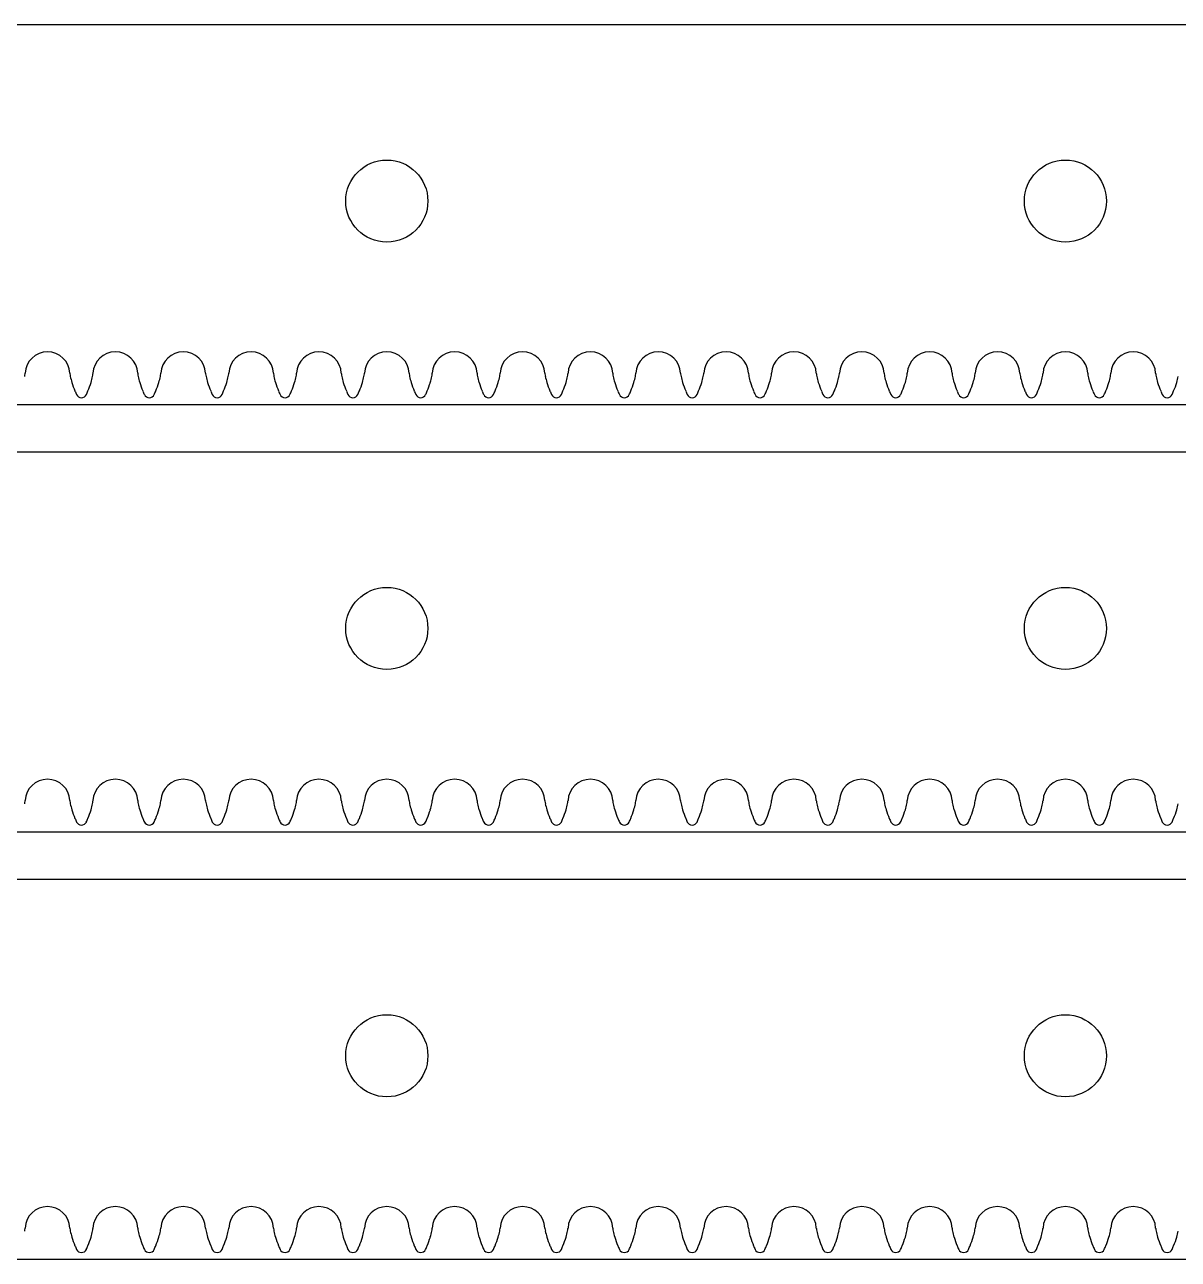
# Model space of a CAD drawing. Extents: x 0 to 800, y 0 to 400.
# Drawn here: x 168.3 to 253.3, y 214 to 305 of the extents above; entities that cross this region are included whole.
import ezdxf

# ---------------------------------------------------------------- set-up
doc = ezdxf.new("R2010")
doc.units = 0
doc.header["$MEASUREMENT"] = 0
for name, color, linetype in [('CUTOUT_5MM', 18, 'CONTINUOUS'), ('INSIDE_HOLES_5MM', 18, 'CONTINUOUS'), ('RACK_4MM', 18, 'CONTINUOUS')]:
    doc.layers.add(name, color=color, linetype=linetype)

msp = doc.modelspace()

# ---------------------------------------------------------------- linework, layer by layer
at = {"layer": 'CUTOUT_5MM'}
for p, q in [((744, 305), (46, 305)), ((46, 277), (744, 277)), ((744, 273.5), (46, 273.5)), ((46, 245.5), (744, 245.5)), ((744, 242), (46, 242)), ((46, 214), (744, 214))]:
    msp.add_line(p, q, dxfattribs=at)
at = {"layer": 'INSIDE_HOLES_5MM'}
for centre in [(195, 292), (245, 292), (195, 260.5), (245, 260.5), (195, 229), (245, 229)]:
    msp.add_circle(centre, 3.025, dxfattribs=at)
at = {"layer": 'RACK_4MM'}
for p, q in [((168.349, 279.259), (168.352, 279.306)), ((171.648, 279.306), (171.651, 279.259)), ((173.349, 279.259), (173.352, 279.306)), ((176.648, 279.306), (176.651, 279.259)), ((178.349, 279.259), (178.352, 279.306)), ((181.648, 279.306), (181.651, 279.259)), ((183.349, 279.259), (183.352, 279.306)), ((186.648, 279.306), (186.651, 279.259)), ((188.349, 279.259), (188.352, 279.306)), ((191.648, 279.306), (191.651, 279.259)), ((193.349, 279.259), (193.352, 279.306)), ((196.648, 279.306), (196.651, 279.259)), ((198.349, 279.259), (198.352, 279.306)), ((201.648, 279.306), (201.651, 279.259)), ((203.349, 279.259), (203.352, 279.306)), ((206.648, 279.306), (206.651, 279.259)), ((208.349, 279.259), (208.352, 279.306)), ((211.648, 279.306), (211.651, 279.259)), ((213.349, 279.259), (213.352, 279.306)), ((216.648, 279.306), (216.651, 279.259)), ((218.349, 279.259), (218.352, 279.306)), ((221.648, 279.306), (221.651, 279.259)), ((223.349, 279.259), (223.352, 279.306)), ((226.648, 279.306), (226.651, 279.259)), ((228.349, 279.259), (228.352, 279.306)), ((231.648, 279.306), (231.651, 279.259)), ((233.349, 279.259), (233.352, 279.306)), ((236.648, 279.306), (236.651, 279.259)), ((238.349, 279.259), (238.352, 279.306)), ((241.648, 279.306), (241.651, 279.259)), ((243.349, 279.259), (243.352, 279.306)), ((246.648, 279.306), (246.651, 279.259)), ((248.349, 279.259), (248.352, 279.306)), ((251.648, 279.306), (251.651, 279.259)), ((168.349, 247.759), (168.352, 247.806)), ((171.648, 247.806), (171.651, 247.759)), ((173.349, 247.759), (173.352, 247.806)), ((176.648, 247.806), (176.651, 247.759)), ((178.349, 247.759), (178.352, 247.806)), ((181.648, 247.806), (181.651, 247.759)), ((183.349, 247.759), (183.352, 247.806)), ((186.648, 247.806), (186.651, 247.759)), ((188.349, 247.759), (188.352, 247.806)), ((191.648, 247.806), (191.651, 247.759)), ((193.349, 247.759), (193.352, 247.806)), ((196.648, 247.806), (196.651, 247.759)), ((198.349, 247.759), (198.352, 247.806)), ((201.648, 247.806), (201.651, 247.759)), ((203.349, 247.759), (203.352, 247.806)), ((206.648, 247.806), (206.651, 247.759)), ((208.349, 247.759), (208.352, 247.806)), ((211.648, 247.806), (211.651, 247.759)), ((213.349, 247.759), (213.352, 247.806)), ((216.648, 247.806), (216.651, 247.759)), ((218.349, 247.759), (218.352, 247.806)), ((221.648, 247.806), (221.651, 247.759)), ((223.349, 247.759), (223.352, 247.806)), ((226.648, 247.806), (226.651, 247.759)), ((228.349, 247.759), (228.352, 247.806)), ((231.648, 247.806), (231.651, 247.759)), ((233.349, 247.759), (233.352, 247.806)), ((236.648, 247.806), (236.651, 247.759)), ((238.349, 247.759), (238.352, 247.806)), ((241.648, 247.806), (241.651, 247.759)), ((243.349, 247.759), (243.352, 247.806)), ((246.648, 247.806), (246.651, 247.759)), ((248.349, 247.759), (248.352, 247.806)), ((251.648, 247.806), (251.651, 247.759)), ((168.349, 216.259), (168.352, 216.306)), ((171.648, 216.306), (171.651, 216.259)), ((173.349, 216.259), (173.352, 216.306)), ((176.648, 216.306), (176.651, 216.259)), ((178.349, 216.259), (178.352, 216.306)), ((181.648, 216.306), (181.651, 216.259)), ((183.349, 216.259), (183.352, 216.306)), ((186.648, 216.306), (186.651, 216.259)), ((188.349, 216.259), (188.352, 216.306)), ((191.648, 216.306), (191.651, 216.259)), ((193.349, 216.259), (193.352, 216.306)), ((196.648, 216.306), (196.651, 216.259)), ((198.349, 216.259), (198.352, 216.306)), ((201.648, 216.306), (201.651, 216.259)), ((203.349, 216.259), (203.352, 216.306)), ((206.648, 216.306), (206.651, 216.259)), ((208.349, 216.259), (208.352, 216.306)), ((211.648, 216.306), (211.651, 216.259)), ((213.349, 216.259), (213.352, 216.306)), ((216.648, 216.306), (216.651, 216.259)), ((218.349, 216.259), (218.352, 216.306)), ((221.648, 216.306), (221.651, 216.259)), ((223.349, 216.259), (223.352, 216.306)), ((226.648, 216.306), (226.651, 216.259)), ((228.349, 216.259), (228.352, 216.306)), ((231.648, 216.306), (231.651, 216.259)), ((233.349, 216.259), (233.352, 216.306)), ((236.648, 216.306), (236.651, 216.259)), ((238.349, 216.259), (238.352, 216.306)), ((241.648, 216.306), (241.651, 216.259)), ((243.349, 216.259), (243.352, 216.306)), ((246.648, 216.306), (246.651, 216.259)), ((248.349, 216.259), (248.352, 216.306)), ((251.648, 216.306), (251.651, 216.259))]:
    msp.add_line(p, q, dxfattribs=at)
for points in [[(745, 280.884), (745, 305), (45, 305), (45, 280.884)], [(745, 249.384), (745, 273.5), (45, 273.5), (45, 249.384)], [(745, 217.884), (745, 242), (45, 242), (45, 217.884)]]:
    msp.add_lwpolyline(points, dxfattribs=at)
for centre, radius, start, end in [((170, 279.234), 1.65, 2.49969, 177.50031), ((175, 279.234), 1.65, 2.49969, 177.50031), ((180, 279.234), 1.65, 2.49969, 177.50031), ((185, 279.234), 1.65, 2.49969, 177.50031), ((190, 279.234), 1.65, 2.49969, 177.50031), ((195, 279.234), 1.65, 2.49969, 177.50031), ((200, 279.234), 1.65, 2.49969, 177.50031), ((205, 279.234), 1.65, 2.49969, 177.50031), ((210, 279.234), 1.65, 2.49969, 177.50031), ((215, 279.234), 1.65, 2.49969, 177.50031), ((220, 279.234), 1.65, 2.49969, 177.50031), ((225, 279.234), 1.65, 2.49969, 177.50031), ((230, 279.234), 1.65, 2.49969, 177.50031), ((235, 279.234), 1.65, 2.49969, 177.50031), ((240, 279.234), 1.65, 2.49969, 177.50031), ((245, 279.234), 1.65, 2.49969, 177.50031), ((250, 279.234), 1.65, 2.49969, 177.50031), ((166.541, 279.458), 1.818, 347.89696, 353.71155), ((173.877, 279.526), 2.241, 186.8377, 191.5538), ((176.081, 279.964), 4.489, 191.39333, 197.17102), ((178.687, 280.767), 7.215, 197.15962, 202.54248), ((166.78, 280.599), 6.72, 337.25895, 343.03894), ((167.501, 280.324), 5.95, 343.53869, 347.89696), ((171.541, 279.458), 1.818, 347.89696, 353.71155), ((178.877, 279.526), 2.241, 186.8377, 191.5538), ((181.081, 279.964), 4.489, 191.39333, 197.17102), ((183.687, 280.767), 7.215, 197.15962, 202.54248), ((171.78, 280.599), 6.72, 337.25895, 343.03894), ((172.501, 280.324), 5.95, 343.53869, 347.89696), ((176.541, 279.458), 1.818, 347.89696, 353.71155), ((183.877, 279.526), 2.241, 186.8377, 191.5538), ((186.081, 279.964), 4.489, 191.39333, 197.17102), ((188.687, 280.767), 7.215, 197.15962, 202.54248), ((176.78, 280.599), 6.72, 337.25895, 343.03894), ((177.501, 280.324), 5.95, 343.53869, 347.89696), ((181.541, 279.458), 1.818, 347.89696, 353.71155), ((188.877, 279.526), 2.241, 186.8377, 191.5538), ((191.081, 279.964), 4.489, 191.39333, 197.17102), ((193.687, 280.767), 7.215, 197.15962, 202.54248), ((181.78, 280.599), 6.72, 337.25895, 343.03894), ((182.501, 280.324), 5.95, 343.53869, 347.89696), ((186.541, 279.458), 1.818, 347.89696, 353.71155), ((193.877, 279.526), 2.241, 186.8377, 191.5538), ((196.081, 279.964), 4.489, 191.39333, 197.17102), ((198.687, 280.767), 7.215, 197.15962, 202.54248), ((186.78, 280.599), 6.72, 337.25895, 343.03894), ((187.501, 280.324), 5.95, 343.53869, 347.89696), ((191.541, 279.458), 1.818, 347.89696, 353.71155), ((198.877, 279.526), 2.241, 186.8377, 191.5538), ((201.081, 279.964), 4.489, 191.39333, 197.17102), ((203.687, 280.767), 7.215, 197.15962, 202.54248), ((191.78, 280.599), 6.72, 337.25895, 343.03894), ((192.501, 280.324), 5.95, 343.53869, 347.89696), ((196.541, 279.458), 1.818, 347.89696, 353.71155), ((203.877, 279.526), 2.241, 186.8377, 191.5538), ((206.081, 279.964), 4.489, 191.39333, 197.17102), ((208.687, 280.767), 7.215, 197.15962, 202.54248), ((196.78, 280.599), 6.72, 337.25895, 343.03894), ((197.501, 280.324), 5.95, 343.53869, 347.89696), ((201.541, 279.458), 1.818, 347.89696, 353.71155), ((208.877, 279.526), 2.241, 186.8377, 191.5538), ((211.081, 279.964), 4.489, 191.39333, 197.17102), ((213.687, 280.767), 7.215, 197.15962, 202.54248), ((201.78, 280.599), 6.72, 337.25895, 343.03894), ((202.501, 280.324), 5.95, 343.53869, 347.89696), ((206.541, 279.458), 1.818, 347.89696, 353.71155), ((213.877, 279.526), 2.241, 186.8377, 191.5538), ((216.081, 279.964), 4.489, 191.39333, 197.17102), ((218.687, 280.767), 7.215, 197.15962, 202.54248), ((206.78, 280.599), 6.72, 337.25895, 343.03894), ((207.501, 280.324), 5.95, 343.53869, 347.89696), ((211.541, 279.458), 1.818, 347.89696, 353.71155), ((218.877, 279.526), 2.241, 186.8377, 191.5538), ((221.081, 279.964), 4.489, 191.39333, 197.17102), ((223.687, 280.767), 7.215, 197.15962, 202.54248), ((211.78, 280.599), 6.72, 337.25895, 343.03894), ((212.501, 280.324), 5.95, 343.53869, 347.89696), ((216.541, 279.458), 1.818, 347.89696, 353.71155), ((223.877, 279.526), 2.241, 186.8377, 191.5538), ((226.081, 279.964), 4.489, 191.39333, 197.17102), ((228.687, 280.767), 7.215, 197.15962, 202.54248), ((216.78, 280.599), 6.72, 337.25895, 343.03894), ((217.501, 280.324), 5.95, 343.53869, 347.89696), ((221.541, 279.458), 1.818, 347.89696, 353.71155), ((228.877, 279.526), 2.241, 186.8377, 191.5538), ((231.081, 279.964), 4.489, 191.39333, 197.17102), ((233.687, 280.767), 7.215, 197.15962, 202.54248), ((221.78, 280.599), 6.72, 337.25895, 343.03894), ((222.501, 280.324), 5.95, 343.53869, 347.89696), ((226.541, 279.458), 1.818, 347.89696, 353.71155), ((233.877, 279.526), 2.241, 186.8377, 191.5538), ((236.081, 279.964), 4.489, 191.39333, 197.17102), ((238.687, 280.767), 7.215, 197.15962, 202.54248), ((226.78, 280.599), 6.72, 337.25895, 343.03894), ((227.501, 280.324), 5.95, 343.53869, 347.89696), ((231.541, 279.458), 1.818, 347.89696, 353.71155), ((238.877, 279.526), 2.241, 186.8377, 191.5538), ((241.081, 279.964), 4.489, 191.39333, 197.17102), ((243.687, 280.767), 7.215, 197.15962, 202.54248), ((231.78, 280.599), 6.72, 337.25895, 343.03894), ((232.501, 280.324), 5.95, 343.53869, 347.89696), ((236.541, 279.458), 1.818, 347.89696, 353.71155), ((243.877, 279.526), 2.241, 186.8377, 191.5538), ((246.081, 279.964), 4.489, 191.39333, 197.17102), ((248.687, 280.767), 7.215, 197.15962, 202.54248), ((236.78, 280.599), 6.72, 337.25895, 343.03894), ((237.501, 280.324), 5.95, 343.53869, 347.89696), ((241.541, 279.458), 1.818, 347.89696, 353.71155), ((248.877, 279.526), 2.241, 186.8377, 191.5538), ((251.081, 279.964), 4.489, 191.39333, 197.17102), ((253.687, 280.767), 7.215, 197.15962, 202.54248), ((241.78, 280.599), 6.72, 337.25895, 343.03894), ((242.501, 280.324), 5.95, 343.53869, 347.89696), ((246.541, 279.458), 1.818, 347.89696, 353.71155), ((253.877, 279.526), 2.241, 186.8377, 191.5538), ((256.081, 279.964), 4.489, 191.39333, 197.17102), ((258.687, 280.767), 7.215, 197.15962, 202.54248), ((246.78, 280.599), 6.72, 337.25895, 343.03894), ((247.501, 280.324), 5.95, 343.53869, 347.89696), ((180.075, 281.343), 8.719, 202.54248, 204.4697), ((172.5, 277.895), 0.396, 204.32063, 335.67937), ((162.849, 282.246), 10.982, 335.72887, 337.25895), ((185.075, 281.343), 8.719, 202.54248, 204.4697), ((177.5, 277.895), 0.396, 204.32063, 335.67937), ((167.849, 282.246), 10.982, 335.72887, 337.25895), ((190.075, 281.343), 8.719, 202.54248, 204.4697), ((182.5, 277.895), 0.396, 204.32063, 335.67937), ((172.849, 282.246), 10.982, 335.72887, 337.25895), ((195.075, 281.343), 8.719, 202.54248, 204.4697), ((187.5, 277.895), 0.396, 204.32063, 335.67937), ((177.849, 282.246), 10.982, 335.72887, 337.25895), ((200.075, 281.343), 8.719, 202.54248, 204.4697), ((192.5, 277.895), 0.396, 204.32063, 335.67937), ((182.849, 282.246), 10.982, 335.72887, 337.25895), ((205.075, 281.343), 8.719, 202.54248, 204.4697), ((197.5, 277.895), 0.396, 204.32063, 335.67937), ((187.849, 282.246), 10.982, 335.72887, 337.25895), ((210.075, 281.343), 8.719, 202.54248, 204.4697), ((202.5, 277.895), 0.396, 204.32063, 335.67937), ((192.849, 282.246), 10.982, 335.72887, 337.25895), ((215.075, 281.343), 8.719, 202.54248, 204.4697), ((207.5, 277.895), 0.396, 204.32063, 335.67937), ((197.849, 282.246), 10.982, 335.72887, 337.25895), ((220.075, 281.343), 8.719, 202.54248, 204.4697), ((212.5, 277.895), 0.396, 204.32063, 335.67937), ((202.849, 282.246), 10.982, 335.72887, 337.25895), ((225.075, 281.343), 8.719, 202.54248, 204.4697), ((217.5, 277.895), 0.396, 204.32063, 335.67937), ((207.849, 282.246), 10.982, 335.72887, 337.25895), ((230.075, 281.343), 8.719, 202.54248, 204.4697), ((222.5, 277.895), 0.396, 204.32063, 335.67937), ((212.849, 282.246), 10.982, 335.72887, 337.25895), ((235.075, 281.343), 8.719, 202.54248, 204.4697), ((227.5, 277.895), 0.396, 204.32063, 335.67937), ((217.849, 282.246), 10.982, 335.72887, 337.25895), ((240.075, 281.343), 8.719, 202.54248, 204.4697), ((232.5, 277.895), 0.396, 204.32063, 335.67937), ((222.849, 282.246), 10.982, 335.72887, 337.25895), ((245.075, 281.343), 8.719, 202.54248, 204.4697), ((237.5, 277.895), 0.396, 204.32063, 335.67937), ((227.849, 282.246), 10.982, 335.72887, 337.25895), ((250.075, 281.343), 8.719, 202.54248, 204.4697), ((242.5, 277.895), 0.396, 204.32063, 335.67937), ((232.849, 282.246), 10.982, 335.72887, 337.25895), ((255.075, 281.343), 8.719, 202.54248, 204.4697), ((247.5, 277.895), 0.396, 204.32063, 335.67937), ((237.849, 282.246), 10.982, 335.72887, 337.25895), ((260.075, 281.343), 8.719, 202.54248, 204.4697), ((252.5, 277.895), 0.396, 204.32063, 335.67937), ((242.849, 282.246), 10.982, 335.72887, 337.25895), ((170, 247.734), 1.65, 2.49969, 177.50031), ((175, 247.734), 1.65, 2.49969, 177.50031), ((180, 247.734), 1.65, 2.49969, 177.50031), ((185, 247.734), 1.65, 2.49969, 177.50031), ((190, 247.734), 1.65, 2.49969, 177.50031), ((195, 247.734), 1.65, 2.49969, 177.50031), ((200, 247.734), 1.65, 2.49969, 177.50031), ((205, 247.734), 1.65, 2.49969, 177.50031), ((210, 247.734), 1.65, 2.49969, 177.50031), ((215, 247.734), 1.65, 2.49969, 177.50031), ((220, 247.734), 1.65, 2.49969, 177.50031), ((225, 247.734), 1.65, 2.49969, 177.50031), ((230, 247.734), 1.65, 2.49969, 177.50031), ((235, 247.734), 1.65, 2.49969, 177.50031), ((240, 247.734), 1.65, 2.49969, 177.50031), ((245, 247.734), 1.65, 2.49969, 177.50031), ((250, 247.734), 1.65, 2.49969, 177.50031), ((166.541, 247.958), 1.818, 347.89696, 353.71155), ((173.877, 248.026), 2.241, 186.8377, 191.5538), ((176.081, 248.464), 4.489, 191.39333, 197.17102), ((167.501, 248.824), 5.95, 343.53869, 347.89696), ((171.541, 247.958), 1.818, 347.89696, 353.71155), ((178.877, 248.026), 2.241, 186.8377, 191.5538), ((181.081, 248.464), 4.489, 191.39333, 197.17102), ((172.501, 248.824), 5.95, 343.53869, 347.89696), ((176.541, 247.958), 1.818, 347.89696, 353.71155), ((183.877, 248.026), 2.241, 186.8377, 191.5538), ((186.081, 248.464), 4.489, 191.39333, 197.17102), ((177.501, 248.824), 5.95, 343.53869, 347.89696), ((181.541, 247.958), 1.818, 347.89696, 353.71155), ((188.877, 248.026), 2.241, 186.8377, 191.5538), ((191.081, 248.464), 4.489, 191.39333, 197.17102), ((182.501, 248.824), 5.95, 343.53869, 347.89696), ((186.541, 247.958), 1.818, 347.89696, 353.71155), ((193.877, 248.026), 2.241, 186.8377, 191.5538), ((196.081, 248.464), 4.489, 191.39333, 197.17102), ((187.501, 248.824), 5.95, 343.53869, 347.89696), ((191.541, 247.958), 1.818, 347.89696, 353.71155), ((198.877, 248.026), 2.241, 186.8377, 191.5538), ((201.081, 248.464), 4.489, 191.39333, 197.17102), ((192.501, 248.824), 5.95, 343.53869, 347.89696), ((196.541, 247.958), 1.818, 347.89696, 353.71155), ((203.877, 248.026), 2.241, 186.8377, 191.5538), ((206.081, 248.464), 4.489, 191.39333, 197.17102), ((197.501, 248.824), 5.95, 343.53869, 347.89696), ((201.541, 247.958), 1.818, 347.89696, 353.71155), ((208.877, 248.026), 2.241, 186.8377, 191.5538), ((211.081, 248.464), 4.489, 191.39333, 197.17102), ((202.501, 248.824), 5.95, 343.53869, 347.89696), ((206.541, 247.958), 1.818, 347.89696, 353.71155), ((213.877, 248.026), 2.241, 186.8377, 191.5538), ((216.081, 248.464), 4.489, 191.39333, 197.17102), ((207.501, 248.824), 5.95, 343.53869, 347.89696), ((211.541, 247.958), 1.818, 347.89696, 353.71155), ((218.877, 248.026), 2.241, 186.8377, 191.5538), ((221.081, 248.464), 4.489, 191.39333, 197.17102), ((212.501, 248.824), 5.95, 343.53869, 347.89696), ((216.541, 247.958), 1.818, 347.89696, 353.71155), ((223.877, 248.026), 2.241, 186.8377, 191.5538), ((226.081, 248.464), 4.489, 191.39333, 197.17102), ((217.501, 248.824), 5.95, 343.53869, 347.89696), ((221.541, 247.958), 1.818, 347.89696, 353.71155), ((228.877, 248.026), 2.241, 186.8377, 191.5538), ((231.081, 248.464), 4.489, 191.39333, 197.17102), ((222.501, 248.824), 5.95, 343.53869, 347.89696), ((226.541, 247.958), 1.818, 347.89696, 353.71155), ((233.877, 248.026), 2.241, 186.8377, 191.5538), ((236.081, 248.464), 4.489, 191.39333, 197.17102), ((227.501, 248.824), 5.95, 343.53869, 347.89696), ((231.541, 247.958), 1.818, 347.89696, 353.71155), ((238.877, 248.026), 2.241, 186.8377, 191.5538), ((241.081, 248.464), 4.489, 191.39333, 197.17102), ((232.501, 248.824), 5.95, 343.53869, 347.89696), ((236.541, 247.958), 1.818, 347.89696, 353.71155), ((243.877, 248.026), 2.241, 186.8377, 191.5538), ((246.081, 248.464), 4.489, 191.39333, 197.17102), ((237.501, 248.824), 5.95, 343.53869, 347.89696), ((241.541, 247.958), 1.818, 347.89696, 353.71155), ((248.877, 248.026), 2.241, 186.8377, 191.5538), ((251.081, 248.464), 4.489, 191.39333, 197.17102), ((242.501, 248.824), 5.95, 343.53869, 347.89696), ((246.541, 247.958), 1.818, 347.89696, 353.71155), ((253.877, 248.026), 2.241, 186.8377, 191.5538), ((256.081, 248.464), 4.489, 191.39333, 197.17102), ((247.501, 248.824), 5.95, 343.53869, 347.89696), ((178.687, 249.267), 7.215, 197.15962, 202.54248), ((166.78, 249.099), 6.72, 337.25895, 343.03894), ((183.687, 249.267), 7.215, 197.15962, 202.54248), ((171.78, 249.099), 6.72, 337.25895, 343.03894), ((188.687, 249.267), 7.215, 197.15962, 202.54248), ((176.78, 249.099), 6.72, 337.25895, 343.03894), ((193.687, 249.267), 7.215, 197.15962, 202.54248), ((181.78, 249.099), 6.72, 337.25895, 343.03894), ((198.687, 249.267), 7.215, 197.15962, 202.54248), ((186.78, 249.099), 6.72, 337.25895, 343.03894), ((203.687, 249.267), 7.215, 197.15962, 202.54248), ((191.78, 249.099), 6.72, 337.25895, 343.03894), ((208.687, 249.267), 7.215, 197.15962, 202.54248), ((196.78, 249.099), 6.72, 337.25895, 343.03894), ((213.687, 249.267), 7.215, 197.15962, 202.54248), ((201.78, 249.099), 6.72, 337.25895, 343.03894), ((218.687, 249.267), 7.215, 197.15962, 202.54248), ((206.78, 249.099), 6.72, 337.25895, 343.03894), ((223.687, 249.267), 7.215, 197.15962, 202.54248), ((211.78, 249.099), 6.72, 337.25895, 343.03894), ((228.687, 249.267), 7.215, 197.15962, 202.54248), ((216.78, 249.099), 6.72, 337.25895, 343.03894), ((233.687, 249.267), 7.215, 197.15962, 202.54248), ((221.78, 249.099), 6.72, 337.25895, 343.03894), ((238.687, 249.267), 7.215, 197.15962, 202.54248), ((226.78, 249.099), 6.72, 337.25895, 343.03894), ((243.687, 249.267), 7.215, 197.15962, 202.54248), ((231.78, 249.099), 6.72, 337.25895, 343.03894), ((248.687, 249.267), 7.215, 197.15962, 202.54248), ((236.78, 249.099), 6.72, 337.25895, 343.03894), ((253.687, 249.267), 7.215, 197.15962, 202.54248), ((241.78, 249.099), 6.72, 337.25895, 343.03894), ((258.687, 249.267), 7.215, 197.15962, 202.54248), ((246.78, 249.099), 6.72, 337.25895, 343.03894), ((180.075, 249.843), 8.719, 202.54248, 204.4697), ((172.5, 246.395), 0.396, 204.32063, 335.67937), ((162.849, 250.746), 10.982, 335.72887, 337.25895), ((185.075, 249.843), 8.719, 202.54248, 204.4697), ((177.5, 246.395), 0.396, 204.32063, 335.67937), ((167.849, 250.746), 10.982, 335.72887, 337.25895), ((190.075, 249.843), 8.719, 202.54248, 204.4697), ((182.5, 246.395), 0.396, 204.32063, 335.67937), ((172.849, 250.746), 10.982, 335.72887, 337.25895), ((195.075, 249.843), 8.719, 202.54248, 204.4697), ((187.5, 246.395), 0.396, 204.32063, 335.67937), ((177.849, 250.746), 10.982, 335.72887, 337.25895), ((200.075, 249.843), 8.719, 202.54248, 204.4697), ((192.5, 246.395), 0.396, 204.32063, 335.67937), ((182.849, 250.746), 10.982, 335.72887, 337.25895), ((205.075, 249.843), 8.719, 202.54248, 204.4697), ((197.5, 246.395), 0.396, 204.32063, 335.67937), ((187.849, 250.746), 10.982, 335.72887, 337.25895), ((210.075, 249.843), 8.719, 202.54248, 204.4697), ((202.5, 246.395), 0.396, 204.32063, 335.67937), ((192.849, 250.746), 10.982, 335.72887, 337.25895), ((215.075, 249.843), 8.719, 202.54248, 204.4697), ((207.5, 246.395), 0.396, 204.32063, 335.67937), ((197.849, 250.746), 10.982, 335.72887, 337.25895), ((220.075, 249.843), 8.719, 202.54248, 204.4697), ((212.5, 246.395), 0.396, 204.32063, 335.67937), ((202.849, 250.746), 10.982, 335.72887, 337.25895), ((225.075, 249.843), 8.719, 202.54248, 204.4697), ((217.5, 246.395), 0.396, 204.32063, 335.67937), ((207.849, 250.746), 10.982, 335.72887, 337.25895), ((230.075, 249.843), 8.719, 202.54248, 204.4697), ((222.5, 246.395), 0.396, 204.32063, 335.67937), ((212.849, 250.746), 10.982, 335.72887, 337.25895), ((235.075, 249.843), 8.719, 202.54248, 204.4697), ((227.5, 246.395), 0.396, 204.32063, 335.67937), ((217.849, 250.746), 10.982, 335.72887, 337.25895), ((240.075, 249.843), 8.719, 202.54248, 204.4697), ((232.5, 246.395), 0.396, 204.32063, 335.67937), ((222.849, 250.746), 10.982, 335.72887, 337.25895), ((245.075, 249.843), 8.719, 202.54248, 204.4697), ((237.5, 246.395), 0.396, 204.32063, 335.67937), ((227.849, 250.746), 10.982, 335.72887, 337.25895), ((250.075, 249.843), 8.719, 202.54248, 204.4697), ((242.5, 246.395), 0.396, 204.32063, 335.67937), ((232.849, 250.746), 10.982, 335.72887, 337.25895), ((255.075, 249.843), 8.719, 202.54248, 204.4697), ((247.5, 246.395), 0.396, 204.32063, 335.67937), ((237.849, 250.746), 10.982, 335.72887, 337.25895), ((260.075, 249.843), 8.719, 202.54248, 204.4697), ((252.5, 246.395), 0.396, 204.32063, 335.67937), ((242.849, 250.746), 10.982, 335.72887, 337.25895), ((170, 216.234), 1.65, 2.49969, 177.50031), ((175, 216.234), 1.65, 2.49969, 177.50031), ((180, 216.234), 1.65, 2.49969, 177.50031), ((185, 216.234), 1.65, 2.49969, 177.50031), ((190, 216.234), 1.65, 2.49969, 177.50031), ((195, 216.234), 1.65, 2.49969, 177.50031), ((200, 216.234), 1.65, 2.49969, 177.50031), ((205, 216.234), 1.65, 2.49969, 177.50031), ((210, 216.234), 1.65, 2.49969, 177.50031), ((215, 216.234), 1.65, 2.49969, 177.50031), ((220, 216.234), 1.65, 2.49969, 177.50031), ((225, 216.234), 1.65, 2.49969, 177.50031), ((230, 216.234), 1.65, 2.49969, 177.50031), ((235, 216.234), 1.65, 2.49969, 177.50031), ((240, 216.234), 1.65, 2.49969, 177.50031), ((245, 216.234), 1.65, 2.49969, 177.50031), ((250, 216.234), 1.65, 2.49969, 177.50031), ((166.541, 216.458), 1.818, 347.89696, 353.71155), ((173.877, 216.526), 2.241, 186.8377, 191.5538), ((176.081, 216.964), 4.489, 191.39333, 197.17102), ((167.501, 217.324), 5.95, 343.53869, 347.89696), ((171.541, 216.458), 1.818, 347.89696, 353.71155), ((178.877, 216.526), 2.241, 186.8377, 191.5538), ((181.081, 216.964), 4.489, 191.39333, 197.17102), ((172.501, 217.324), 5.95, 343.53869, 347.89696), ((176.541, 216.458), 1.818, 347.89696, 353.71155), ((183.877, 216.526), 2.241, 186.8377, 191.5538), ((186.081, 216.964), 4.489, 191.39333, 197.17102), ((177.501, 217.324), 5.95, 343.53869, 347.89696), ((181.541, 216.458), 1.818, 347.89696, 353.71155), ((188.877, 216.526), 2.241, 186.8377, 191.5538), ((191.081, 216.964), 4.489, 191.39333, 197.17102), ((182.501, 217.324), 5.95, 343.53869, 347.89696), ((186.541, 216.458), 1.818, 347.89696, 353.71155), ((193.877, 216.526), 2.241, 186.8377, 191.5538), ((196.081, 216.964), 4.489, 191.39333, 197.17102), ((187.501, 217.324), 5.95, 343.53869, 347.89696), ((191.541, 216.458), 1.818, 347.89696, 353.71155), ((198.877, 216.526), 2.241, 186.8377, 191.5538), ((201.081, 216.964), 4.489, 191.39333, 197.17102), ((192.501, 217.324), 5.95, 343.53869, 347.89696), ((196.541, 216.458), 1.818, 347.89696, 353.71155), ((203.877, 216.526), 2.241, 186.8377, 191.5538), ((206.081, 216.964), 4.489, 191.39333, 197.17102), ((197.501, 217.324), 5.95, 343.53869, 347.89696), ((201.541, 216.458), 1.818, 347.89696, 353.71155), ((208.877, 216.526), 2.241, 186.8377, 191.5538), ((211.081, 216.964), 4.489, 191.39333, 197.17102), ((202.501, 217.324), 5.95, 343.53869, 347.89696), ((206.541, 216.458), 1.818, 347.89696, 353.71155), ((213.877, 216.526), 2.241, 186.8377, 191.5538), ((216.081, 216.964), 4.489, 191.39333, 197.17102), ((207.501, 217.324), 5.95, 343.53869, 347.89696), ((211.541, 216.458), 1.818, 347.89696, 353.71155), ((218.877, 216.526), 2.241, 186.8377, 191.5538), ((221.081, 216.964), 4.489, 191.39333, 197.17102), ((212.501, 217.324), 5.95, 343.53869, 347.89696), ((216.541, 216.458), 1.818, 347.89696, 353.71155), ((223.877, 216.526), 2.241, 186.8377, 191.5538), ((226.081, 216.964), 4.489, 191.39333, 197.17102), ((217.501, 217.324), 5.95, 343.53869, 347.89696), ((221.541, 216.458), 1.818, 347.89696, 353.71155), ((228.877, 216.526), 2.241, 186.8377, 191.5538), ((231.081, 216.964), 4.489, 191.39333, 197.17102), ((222.501, 217.324), 5.95, 343.53869, 347.89696), ((226.541, 216.458), 1.818, 347.89696, 353.71155), ((233.877, 216.526), 2.241, 186.8377, 191.5538), ((236.081, 216.964), 4.489, 191.39333, 197.17102), ((227.501, 217.324), 5.95, 343.53869, 347.89696), ((231.541, 216.458), 1.818, 347.89696, 353.71155), ((238.877, 216.526), 2.241, 186.8377, 191.5538), ((241.081, 216.964), 4.489, 191.39333, 197.17102), ((232.501, 217.324), 5.95, 343.53869, 347.89696), ((236.541, 216.458), 1.818, 347.89696, 353.71155), ((243.877, 216.526), 2.241, 186.8377, 191.5538), ((246.081, 216.964), 4.489, 191.39333, 197.17102), ((237.501, 217.324), 5.95, 343.53869, 347.89696), ((241.541, 216.458), 1.818, 347.89696, 353.71155), ((248.877, 216.526), 2.241, 186.8377, 191.5538), ((251.081, 216.964), 4.489, 191.39333, 197.17102), ((242.501, 217.324), 5.95, 343.53869, 347.89696), ((246.541, 216.458), 1.818, 347.89696, 353.71155), ((253.877, 216.526), 2.241, 186.8377, 191.5538), ((256.081, 216.964), 4.489, 191.39333, 197.17102), ((247.501, 217.324), 5.95, 343.53869, 347.89696), ((178.687, 217.767), 7.215, 197.15962, 202.54248), ((180.075, 218.343), 8.719, 202.54248, 204.4697), ((162.849, 219.246), 10.982, 335.72887, 337.25895), ((166.78, 217.599), 6.72, 337.25895, 343.03894), ((183.687, 217.767), 7.215, 197.15962, 202.54248), ((185.075, 218.343), 8.719, 202.54248, 204.4697), ((167.849, 219.246), 10.982, 335.72887, 337.25895), ((171.78, 217.599), 6.72, 337.25895, 343.03894), ((188.687, 217.767), 7.215, 197.15962, 202.54248), ((190.075, 218.343), 8.719, 202.54248, 204.4697), ((172.849, 219.246), 10.982, 335.72887, 337.25895), ((176.78, 217.599), 6.72, 337.25895, 343.03894), ((193.687, 217.767), 7.215, 197.15962, 202.54248), ((195.075, 218.343), 8.719, 202.54248, 204.4697), ((177.849, 219.246), 10.982, 335.72887, 337.25895), ((181.78, 217.599), 6.72, 337.25895, 343.03894), ((198.687, 217.767), 7.215, 197.15962, 202.54248), ((200.075, 218.343), 8.719, 202.54248, 204.4697), ((182.849, 219.246), 10.982, 335.72887, 337.25895), ((186.78, 217.599), 6.72, 337.25895, 343.03894), ((203.687, 217.767), 7.215, 197.15962, 202.54248), ((205.075, 218.343), 8.719, 202.54248, 204.4697), ((187.849, 219.246), 10.982, 335.72887, 337.25895), ((191.78, 217.599), 6.72, 337.25895, 343.03894), ((208.687, 217.767), 7.215, 197.15962, 202.54248), ((210.075, 218.343), 8.719, 202.54248, 204.4697), ((192.849, 219.246), 10.982, 335.72887, 337.25895), ((196.78, 217.599), 6.72, 337.25895, 343.03894), ((213.687, 217.767), 7.215, 197.15962, 202.54248), ((215.075, 218.343), 8.719, 202.54248, 204.4697), ((197.849, 219.246), 10.982, 335.72887, 337.25895), ((201.78, 217.599), 6.72, 337.25895, 343.03894), ((218.687, 217.767), 7.215, 197.15962, 202.54248), ((220.075, 218.343), 8.719, 202.54248, 204.4697), ((202.849, 219.246), 10.982, 335.72887, 337.25895), ((206.78, 217.599), 6.72, 337.25895, 343.03894), ((223.687, 217.767), 7.215, 197.15962, 202.54248), ((225.075, 218.343), 8.719, 202.54248, 204.4697), ((207.849, 219.246), 10.982, 335.72887, 337.25895), ((211.78, 217.599), 6.72, 337.25895, 343.03894), ((228.687, 217.767), 7.215, 197.15962, 202.54248), ((230.075, 218.343), 8.719, 202.54248, 204.4697), ((212.849, 219.246), 10.982, 335.72887, 337.25895), ((216.78, 217.599), 6.72, 337.25895, 343.03894), ((233.687, 217.767), 7.215, 197.15962, 202.54248), ((235.075, 218.343), 8.719, 202.54248, 204.4697), ((217.849, 219.246), 10.982, 335.72887, 337.25895), ((221.78, 217.599), 6.72, 337.25895, 343.03894), ((238.687, 217.767), 7.215, 197.15962, 202.54248), ((240.075, 218.343), 8.719, 202.54248, 204.4697), ((222.849, 219.246), 10.982, 335.72887, 337.25895), ((226.78, 217.599), 6.72, 337.25895, 343.03894), ((243.687, 217.767), 7.215, 197.15962, 202.54248), ((245.075, 218.343), 8.719, 202.54248, 204.4697), ((227.849, 219.246), 10.982, 335.72887, 337.25895), ((231.78, 217.599), 6.72, 337.25895, 343.03894), ((248.687, 217.767), 7.215, 197.15962, 202.54248), ((250.075, 218.343), 8.719, 202.54248, 204.4697), ((232.849, 219.246), 10.982, 335.72887, 337.25895), ((236.78, 217.599), 6.72, 337.25895, 343.03894), ((253.687, 217.767), 7.215, 197.15962, 202.54248), ((255.075, 218.343), 8.719, 202.54248, 204.4697), ((237.849, 219.246), 10.982, 335.72887, 337.25895), ((241.78, 217.599), 6.72, 337.25895, 343.03894), ((258.687, 217.767), 7.215, 197.15962, 202.54248), ((260.075, 218.343), 8.719, 202.54248, 204.4697), ((242.849, 219.246), 10.982, 335.72887, 337.25895), ((246.78, 217.599), 6.72, 337.25895, 343.03894), ((172.5, 214.895), 0.396, 204.32063, 335.67937), ((177.5, 214.895), 0.396, 204.32063, 335.67937), ((182.5, 214.895), 0.396, 204.32063, 335.67937), ((187.5, 214.895), 0.396, 204.32063, 335.67937), ((192.5, 214.895), 0.396, 204.32063, 335.67937), ((197.5, 214.895), 0.396, 204.32063, 335.67937), ((202.5, 214.895), 0.396, 204.32063, 335.67937), ((207.5, 214.895), 0.396, 204.32063, 335.67937), ((212.5, 214.895), 0.396, 204.32063, 335.67937), ((217.5, 214.895), 0.396, 204.32063, 335.67937), ((222.5, 214.895), 0.396, 204.32063, 335.67937), ((227.5, 214.895), 0.396, 204.32063, 335.67937), ((232.5, 214.895), 0.396, 204.32063, 335.67937), ((237.5, 214.895), 0.396, 204.32063, 335.67937), ((242.5, 214.895), 0.396, 204.32063, 335.67937), ((247.5, 214.895), 0.396, 204.32063, 335.67937), ((252.5, 214.895), 0.396, 204.32063, 335.67937)]:
    msp.add_arc(centre, radius, start, end, dxfattribs=at)

doc.saveas('drawing.dxf')
